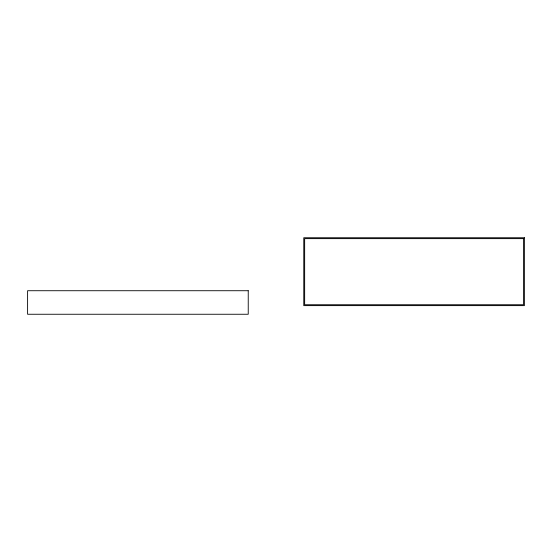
<?xml version="1.0" encoding="UTF-8"?>
<svg xmlns="http://www.w3.org/2000/svg" width="552" height="552" viewBox="0 0 552 552"><rect width="100%" height="100%" fill="white"/><g stroke="black" fill="none" stroke-linecap="round" stroke-linejoin="round"><path stroke-width="0.83" d="M524.4 237.746L303.766 237.746L303.766 305.629L524.4 305.629L524.4 237.746M523.51 238.636L304.656 238.636L304.656 304.738L523.51 304.738L523.51 238.636M248.234 290.725L27.6 290.725L27.6 314.254L248.234 314.254L248.234 290.725"/></g></svg>
